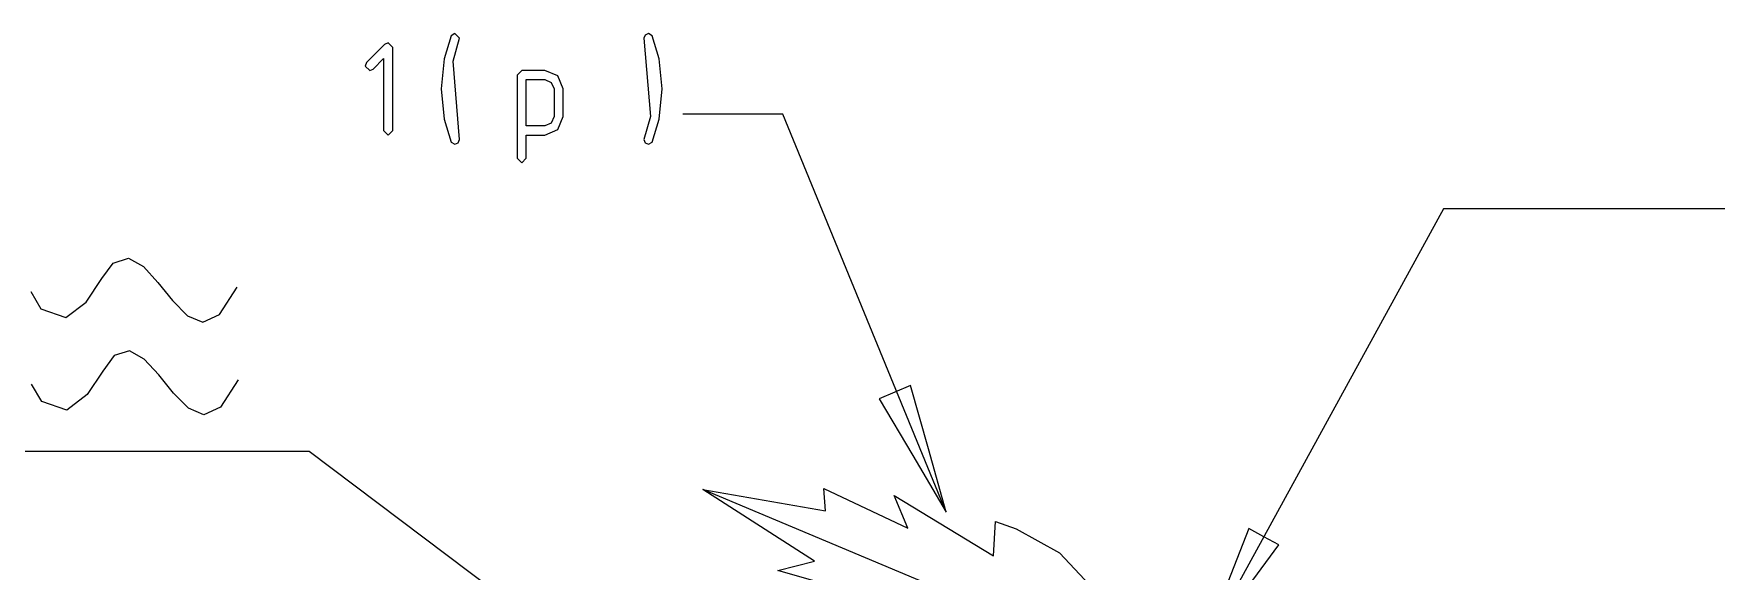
# Model space of a CAD drawing. Header units: metres. Extents: x 0 to 16.5, y 0 to 11.5.
# Drawn here: x 8.893 to 9.815, y 8.636 to 8.931 of the extents above; entities that cross this region are included whole.
import ezdxf

# ---------------------------------------------------------------- set-up
doc = ezdxf.new("R2010")
doc.units = ezdxf.units.M

msp = doc.modelspace()

# ---------------------------------------------------------------- linework, layer by layer
for points in [[(9.08458, 8.8775), (9.08708, 8.875), (9.08963, 8.8775), (9.08963, 8.92307), (9.08708, 8.92563), (9.08507, 8.92458), (9.07519, 8.91471), (9.07449, 8.91287), (9.07699, 8.91037), (9.07878, 8.91118), (9.08458, 8.91699), (9.08458, 8.8775)], [(9.12267, 8.91547), (9.12625, 8.92811), (9.12364, 8.93061), (9.12153, 8.92947), (9.11778, 8.91683), (9.11615, 8.90033), (9.11778, 8.88379), (9.12153, 8.87115), (9.12364, 8.86996), (9.12549, 8.87076), (9.12625, 8.8725), (9.12267, 8.91547)], [(9.23085, 8.88514), (9.22726, 8.8725), (9.22803, 8.87076), (9.22982, 8.86996), (9.23193, 8.87115), (9.23574, 8.88379), (9.23736, 8.90033), (9.23574, 8.91683), (9.23193, 8.92947), (9.22982, 8.93061), (9.22803, 8.92985), (9.22726, 8.92811), (9.23085, 8.88514)], [(9.15782, 8.86236), (9.16032, 8.85986), (9.16282, 8.86236), (9.16282, 8.875), (9.17296, 8.875), (9.18018, 8.87799), (9.18306, 8.88514), (9.18306, 8.90028), (9.18018, 8.9075), (9.17296, 8.91037), (9.16032, 8.91037), (9.15782, 8.90788), (9.15782, 8.86236)], [(9.17296, 8.90539), (9.17654, 8.90386), (9.17806, 8.90028), (9.17806, 8.88514), (9.17654, 8.88151), (9.17296, 8.88004), (9.16282, 8.88004), (9.16282, 8.90539), (9.17296, 8.90539)], [(9.36496, 8.73406), (9.35639, 8.73042), (9.37472, 8.69928), (9.39307, 8.66818), (9.38331, 8.7029), (9.37354, 8.73768), (9.36496, 8.73406)], [(9.36496, 8.73406), (9.35639, 8.73042), (9.37472, 8.69928), (9.39307, 8.66818), (9.38331, 8.7029), (9.37354, 8.73768), (9.36496, 8.73406)], [(9.55908, 8.65929), (9.54596, 8.62565), (9.53282, 8.59207), (9.5541, 8.62121), (9.57542, 8.65033), (9.56728, 8.65483), (9.55908, 8.65929)], [(9.55908, 8.65929), (9.54596, 8.62565), (9.53282, 8.59207), (9.5541, 8.62121), (9.57542, 8.65033), (9.56728, 8.65483), (9.55908, 8.65929)]]:
    msp.add_lwpolyline(points, close=True)
for points in [[(9.39307, 8.66818), (9.30354, 8.88644), (9.24864, 8.88644)], [(10.0091, 8.83458), (9.66585, 8.83458), (9.53282, 8.59207)], [(8.89106, 8.78922), (8.89665, 8.77974), (8.91037, 8.77501), (8.9215, 8.78342), (8.93012, 8.79633), (8.93625, 8.80485), (8.94467, 8.80757), (8.95281, 8.803), (8.96078, 8.79422), (8.96875, 8.78424), (8.97694, 8.77599), (8.98546, 8.77246), (8.99451, 8.77669), (9.00435, 8.79167)], [(9.00489, 8.74089), (8.99507, 8.72592), (8.986, 8.72168), (8.97749, 8.72521), (8.96929, 8.73346), (8.96132, 8.74349), (8.95335, 8.75222), (8.94521, 8.75678), (8.93674, 8.75407), (8.93061, 8.74556), (8.92204, 8.73269), (8.91092, 8.72424), (8.89719, 8.729), (8.89154, 8.7385)], [(9.28267, 8.5216), (9.04383, 8.70156), (8.70057, 8.70156)], [(9.52382, 8.56972), (9.25956, 8.68078), (9.32693, 8.66894), (9.32596, 8.68132), (9.37201, 8.6594), (9.36447, 8.67731), (9.419, 8.64426), (9.42014, 8.66314), (9.43138, 8.65907), (9.45529, 8.64589), (9.47737, 8.6224), (9.48296, 8.58718), (9.46739, 8.57687), (9.43696, 8.57514), (9.40722, 8.57747), (9.39388, 8.57921), (9.40326, 8.59397), (9.34494, 8.61143), (9.35878, 8.61974), (9.30083, 8.63624), (9.32086, 8.64139), (9.25956, 8.68078)]]:
    msp.add_lwpolyline(points)

doc.saveas('drawing.dxf')
